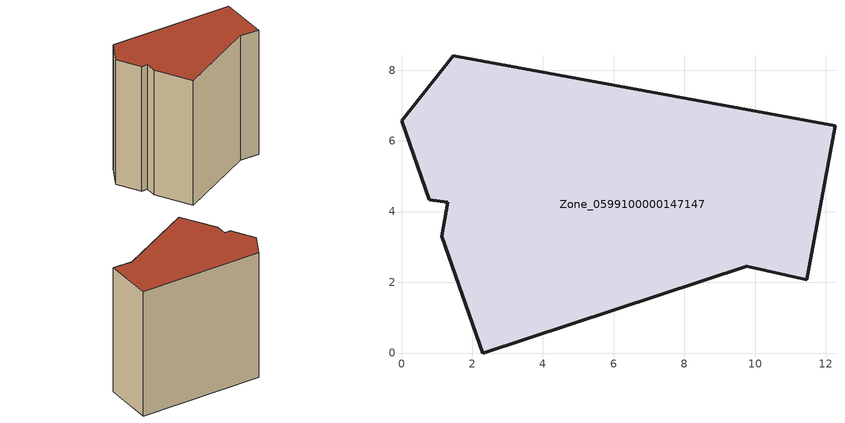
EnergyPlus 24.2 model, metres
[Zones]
Zone_0599100000147147
 floor ground (C_G): 1.46,8.4 12.26,6.43 11.47,2.07 9.77,2.46 2.29,0 1.14,3.3 1.31,4.26 0.79,4.34 0,6.57 z0
 wall outside (C_F): 1.31,4.26 1.14,3.3 2.29,0 9.77,2.46 11.47,2.07 12.26,6.43 1.46,8.4 0,6.57 0.79,4.34 1.31,4.26 z0:11.57
 roof outside (C_R): 1.46,8.4 0,6.57 0.79,4.34 1.31,4.26 1.14,3.3 2.29,0 9.77,2.46 11.47,2.07 12.26,6.43 z11.57
[BUILDING]
Pand.0599100000147147: North Axis=0; Terrain=City; Loads Convergence Tolerance Value=0.04; Temperature Convergence Tolerance Value=0.4; Solar Distribution=FullExterior; Maximum Number of Warmup Days=25; Minimum Number of Warmup Days=1
[Site:Location]
Rotterdam.The.Hague.AP_ZH_NLD Design_Conditions: Latitude=51.96; Longitude=4.45; Time Zone=1; Elevation=-4.5
[SITE:GROUNDTEMPERATURE:BUILDINGSURFACE]
18, 18, 18, 18, 18, 18, 18, 18, 18, 18, 18, 18
[MATERIAL] Thermal Absorptance=0.9; Solar Absorptance=0.7; Visible Absorptance=0.7
Name | Roughness | Thickness | Conductivity | Density | Specific Heat
G.TC.1946 | MediumSmooth | 0.15 | 1 | 540 | 1210
F.TC.1946 | Rough | 0.3 | 0.857143 | 1920 | 840
R.TC.1946 | MediumRough | 0.2 | 0.909091 | 1500 | 1000
[CONSTRUCTION]
C_G: G.TC.1946
C_F: F.TC.1946
C_R: R.TC.1946
[ZONE]
Zone_0599100000147147: Type=1; Multiplier=1; Ceiling Height=Autocalculate; Volume=Autocalculate; Floor Area=autocalculate; Part of Total Floor Area=Yes
[ZONEINFILTRATION:DESIGNFLOWRATE]
Infil_Zone_0599100000147147: Zone or ZoneList or Space or SpaceList=Zone_0599100000147147; Schedule=AlwaysOn; Design Flow Rate Calculation Method=Flow/Area; Flow Rate per Floor Area=0.003; Constant Term Coefficient=1; Temperature Term Coefficient=0; Velocity Term Coefficient=0; Velocity Squared Term Coefficient=0
[HVACTEMPLATE:ZONE:IDEALLOADSAIRSYSTEM]
Zone_0599100000147147: Maximum Heating Supply Air Temperature=50; Minimum Cooling Supply Air Temperature=13; Maximum Heating Supply Air Humidity Ratio=0.0156; Minimum Cooling Supply Air Humidity Ratio=0.0077; Heating Limit=NoLimit; Cooling Limit=NoLimit; Dehumidification Control Type=ConstantSensibleHeatRatio; Cooling Sensible Heat Ratio=0.7; Dehumidification Setpoint=60; Humidification Control Type=None; Humidification Setpoint=30; Outdoor Air Method=None; Outdoor Air Flow Rate per Person=0.00944; Outdoor Air Flow Rate per Zone Floor Area=0; Outdoor Air Flow Rate per Zone=0; Demand Controlled Ventilation Type=None; Outdoor Air Economizer Type=NoEconomizer; Heat Recovery Type=None; Sensible Heat Recovery Effectiveness=0.7; Latent Heat Recovery Effectiveness=0.65
[ZONECONTROL:THERMOSTAT]
ThermostatControl_Zone_0599100000147147: Zone or ZoneList=Zone_0599100000147147; Control Type Schedule=DualSetpointControlType; Control 1=Thermostat_Zone_0599100000147147; Temperature Difference Between Cutout And Setpoint=0
[THERMOSTATSETPOINT:DUALSETPOINT]
Thermostat_Zone_0599100000147147: Heating Setpoint Temperature Schedule=HeatingSetpoint_Zone_0599100000147147; Cooling Setpoint Temperature Schedule=CoolingSetpoint_Zone_0599100000147147
[SCHEDULE:COMPACT]
HeatingSetpoint_Zone_0599100000147147: Through: 12/31, For: AllDays, Until: 24:00, 21
CoolingSetpoint_Zone_0599100000147147: Through: 12/31, For: AllDays, Until: 24:00, 24
DualSetpointControlType: Through: 12/31, For: AllDays, Until: 24:00, 4
AlwaysOn: Through: 12/31, For: AllDays, Until: 24:00, 1
